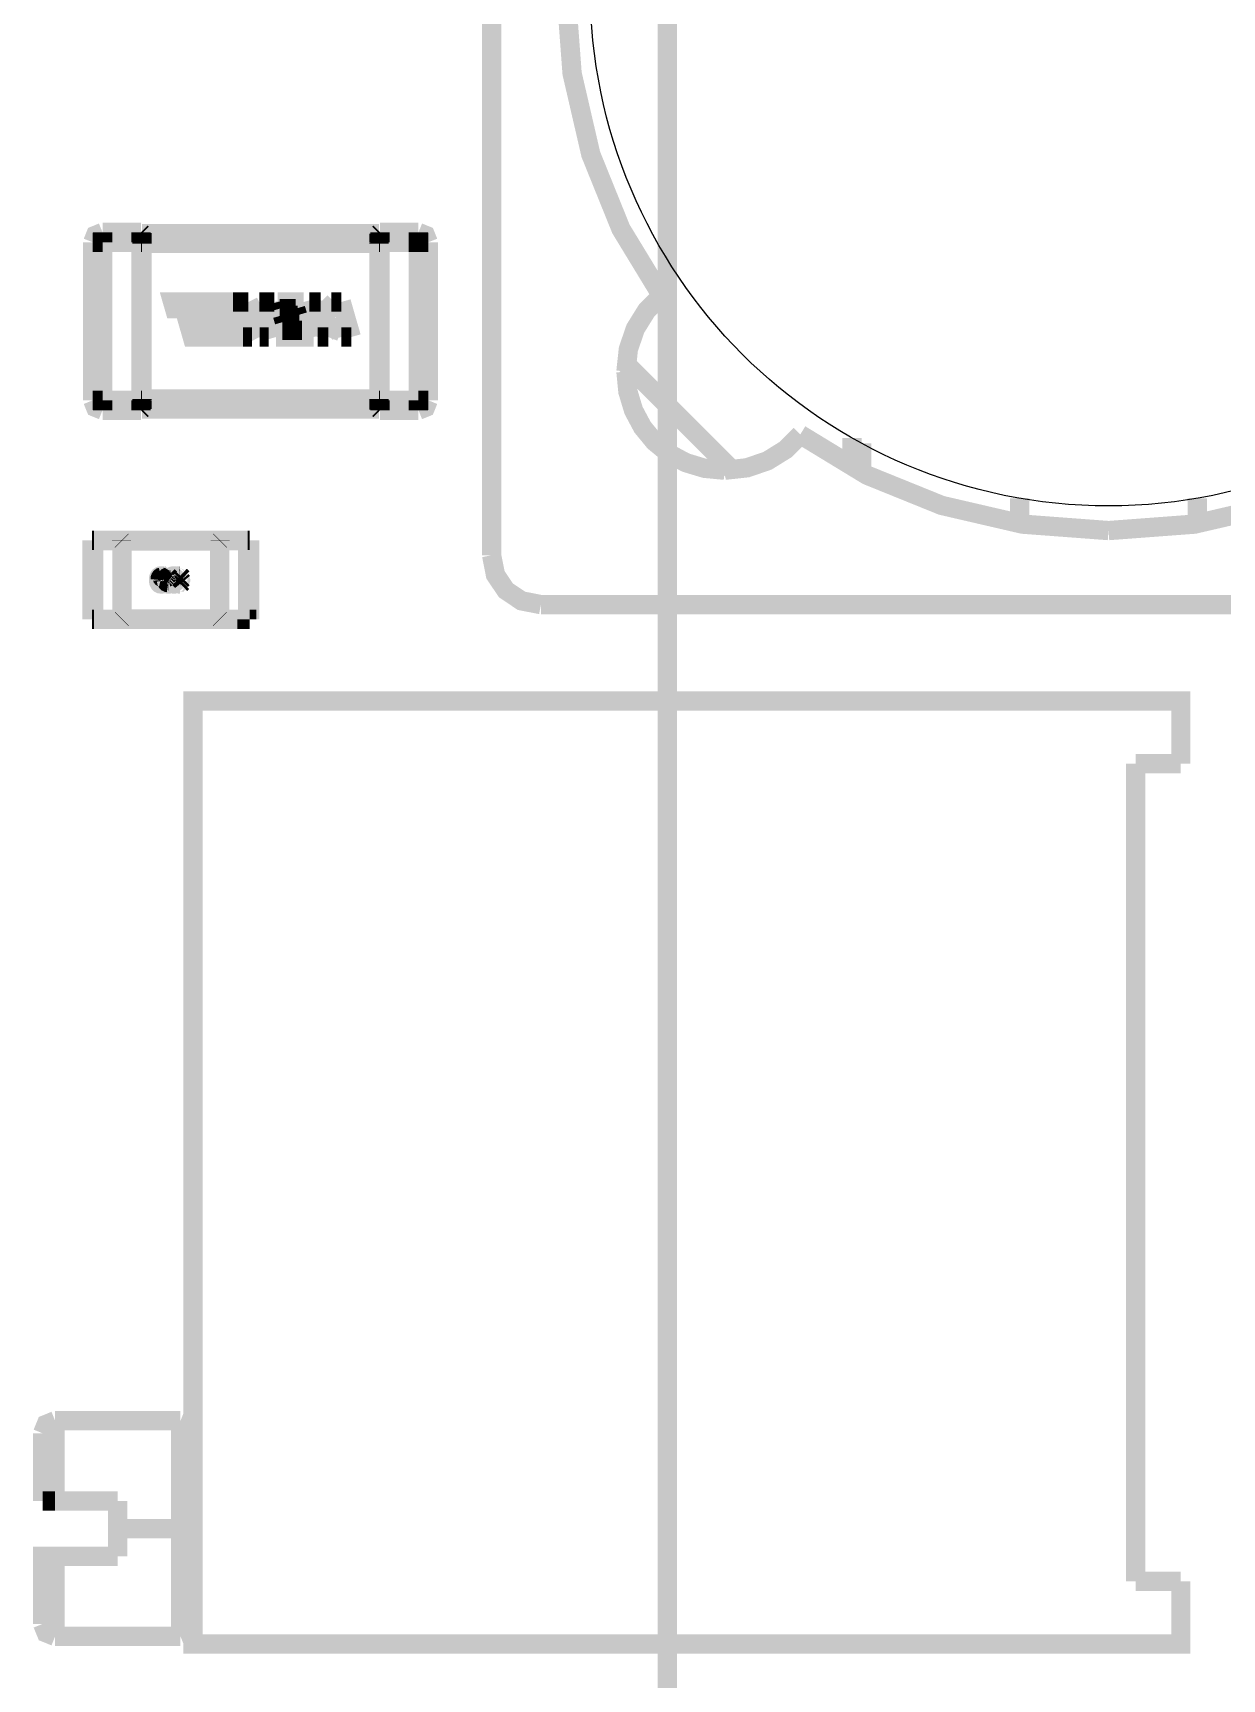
# Model space of a CAD drawing. Header units: inches. Extents: x 15 to 154, y 10 to 111.
# Drawn here: x 128.461 to 129.46, y 99.933 to 101.315 of the extents above; entities that cross this region are included whole.
import ezdxf

# ---------------------------------------------------------------- set-up
doc = ezdxf.new("R2010")
doc.units = ezdxf.units.IN
doc.header["$MEASUREMENT"] = 0
doc.layers.add('BLK_12AWG', color=7, linetype='Continuous')

# ---------------------------------------------------------------- blocks, each defined once
blk = doc.blocks.new('muflaCard')
at = {"const_width": 0.008}
for points in [[(133.37516, 101.87475), (133.37516, 99.11884)], [(133.37516, 101.87475), (133.37516, 99.11884)], [(133.37516, 101.87475), (133.37516, 99.11884)], [(133.30226, 101.34995), (133.30226, 100.87909)], [(133.30226, 101.34995), (133.30226, 100.87909)], [(133.30226, 101.34995), (133.30226, 100.87909)], [(133.3728, 100.98664), (133.35591, 101.01439), (133.34341, 101.04531), (133.33564, 101.07886), (133.33297, 101.11452)], [(133.3728, 100.98664), (133.35591, 101.01439), (133.34341, 101.04531), (133.33564, 101.07886), (133.33297, 101.11452)], [(133.3728, 100.98664), (133.35591, 101.01439), (133.34341, 101.04531), (133.33564, 101.07886), (133.33297, 101.11452)], [(133.14087, 101.01294), (133.13796, 101.01176), (133.13678, 101.00885)], [(133.14087, 101.01294), (133.13796, 101.01176), (133.13678, 101.00885)], [(133.14087, 101.01294), (133.13796, 101.01176), (133.13678, 101.00885)], [(133.13678, 100.94333), (133.13678, 101.00885)], [(133.13678, 101.00885), (133.14087, 101.00885)], [(133.13678, 100.94333), (133.13678, 101.00885)], [(133.13678, 101.00885), (133.14087, 101.00885)], [(133.13678, 100.94333), (133.13678, 101.00885)], [(133.13678, 101.00885), (133.14087, 101.00885)], [(133.14087, 101.01294), (133.15676, 101.01294)], [(133.14087, 101.00885), (133.14087, 101.01294)], [(133.14087, 101.01294), (133.15676, 101.01294)], [(133.14087, 101.00885), (133.14087, 101.01294)], [(133.14087, 101.01294), (133.15676, 101.01294)], [(133.14087, 101.00885), (133.14087, 101.01294)], [(133.15676, 101.00885), (133.14087, 101.00885), (133.14087, 100.94333), (133.15676, 100.94333)], [(133.15676, 101.00885), (133.14087, 101.00885), (133.14087, 100.94333), (133.15676, 100.94333)], [(133.15676, 101.00885), (133.14087, 101.00885), (133.14087, 100.94333), (133.15676, 100.94333)], [(133.15676, 101.01294), (133.15725, 101.01247)], [(133.15676, 101.00885), (133.15676, 101.01294)], [(133.15676, 101.01294), (133.15725, 101.01247)], [(133.15676, 101.00885), (133.15676, 101.01294)], [(133.15676, 101.01294), (133.15725, 101.01247)], [(133.15676, 101.00885), (133.15676, 101.01294)], [(133.15725, 101.00885), (133.15676, 101.00885)], [(133.15676, 100.94333), (133.15676, 101.00885)], [(133.15725, 101.00885), (133.15676, 101.00885)], [(133.15676, 100.94333), (133.15676, 101.00885)], [(133.15725, 101.00885), (133.15676, 101.00885)], [(133.15676, 100.94333), (133.15676, 101.00885)], [(133.15725, 101.01275), (133.15725, 101.01069)], [(133.15725, 101.01275), (133.15725, 101.01069)], [(133.15725, 101.01275), (133.15725, 101.01069)], [(133.25552, 101.01249), (133.15725, 101.01249)], [(133.25552, 101.01249), (133.15725, 101.01249)], [(133.25552, 101.01249), (133.15725, 101.01249)], [(133.15725, 101.00862), (133.15725, 101.01069)], [(133.15725, 101.00862), (133.15725, 101.01069)], [(133.15725, 101.00862), (133.15725, 101.01069)], [(133.15725, 101.00885), (133.15725, 101.0084)], [(133.15725, 101.00885), (133.15725, 101.0084)], [(133.15725, 101.00885), (133.15725, 101.0084)], [(133.25601, 101.01294), (133.25552, 101.01247)], [(133.25601, 101.01294), (133.25552, 101.01247)], [(133.25601, 101.01294), (133.25552, 101.01247)], [(133.25552, 101.01245), (133.25553, 101.01069)], [(133.25552, 101.01245), (133.25553, 101.01069)], [(133.25552, 101.01245), (133.25553, 101.01069)], [(133.25552, 101.00892), (133.25553, 101.01069)], [(133.25552, 101.00892), (133.25553, 101.01069)], [(133.25552, 101.00892), (133.25553, 101.01069)], [(133.25552, 101.0084), (133.25552, 101.00885)], [(133.25601, 101.00885), (133.25552, 101.00885)], [(133.25552, 101.0084), (133.25552, 101.00885)], [(133.25601, 101.00885), (133.25552, 101.00885)], [(133.25552, 101.0084), (133.25552, 101.00885)], [(133.25601, 101.00885), (133.25552, 101.00885)], [(133.25601, 101.01294), (133.2719, 101.01294)], [(133.25601, 101.01294), (133.25601, 101.00885)], [(133.25601, 101.01294), (133.2719, 101.01294)], [(133.25601, 101.01294), (133.25601, 101.00885)], [(133.25601, 101.01294), (133.2719, 101.01294)], [(133.25601, 101.01294), (133.25601, 101.00885)], [(133.25601, 101.00885), (133.25601, 100.94333)], [(133.25601, 100.94333), (133.2719, 100.94333), (133.2719, 101.00885), (133.25601, 101.00885)], [(133.25601, 101.00885), (133.25601, 100.94333)], [(133.25601, 100.94333), (133.2719, 100.94333), (133.2719, 101.00885), (133.25601, 101.00885)], [(133.25601, 101.00885), (133.25601, 100.94333)], [(133.25601, 100.94333), (133.2719, 100.94333), (133.2719, 101.00885), (133.25601, 101.00885)], [(133.2719, 101.01294), (133.27481, 101.01176), (133.27599, 101.00885)], [(133.2719, 101.01294), (133.2719, 101.00885), (133.27599, 101.00885)], [(133.2719, 101.01294), (133.27481, 101.01176), (133.27599, 101.00885)], [(133.2719, 101.01294), (133.2719, 101.00885), (133.27599, 101.00885)], [(133.2719, 101.01294), (133.27481, 101.01176), (133.27599, 101.00885)], [(133.2719, 101.01294), (133.2719, 101.00885), (133.27599, 101.00885)], [(133.27599, 101.00885), (133.27599, 100.94333)], [(133.27599, 101.00885), (133.27599, 100.94333)], [(133.27599, 101.00885), (133.27599, 100.94333)], [(133.15725, 101.0084), (133.15725, 101.00835)], [(133.15725, 101.0084), (133.15725, 101.00835)], [(133.15725, 101.0084), (133.15725, 101.00835)], [(133.15725, 100.94383), (133.15725, 101.00835)], [(133.25552, 101.00835), (133.15725, 101.00835)], [(133.15725, 100.94383), (133.15725, 101.00835)], [(133.25552, 101.00835), (133.15725, 101.00835)], [(133.15725, 100.94383), (133.15725, 101.00835)], [(133.25552, 101.00835), (133.15725, 101.00835)], [(133.25552, 101.00835), (133.25552, 101.0084)], [(133.25552, 101.00835), (133.25552, 101.0084)], [(133.25552, 101.00835), (133.25552, 101.0084)], [(133.25552, 101.00835), (133.25552, 100.94383)], [(133.25552, 101.00835), (133.25552, 100.94383)], [(133.25552, 101.00835), (133.25552, 100.94383)], [(133.18446, 100.97863), (133.18523, 100.97595), (133.19146, 100.97595), (133.19249, 100.97234), (133.18566, 100.97234), (133.18644, 100.96958), (133.19741, 100.96958), (133.19324, 100.9841), (133.16993, 100.9841), (133.17074, 100.98129), (133.17471, 100.98129), (133.17808, 100.96958), (133.18221, 100.96958), (133.17884, 100.98129), (133.18326, 100.98131), (133.18991, 100.98133), (133.19069, 100.97863), (133.18446, 100.97863)], [(133.18446, 100.97863), (133.18523, 100.97595), (133.19146, 100.97595), (133.19249, 100.97234), (133.18566, 100.97234), (133.18644, 100.96958), (133.19741, 100.96958), (133.19324, 100.9841), (133.16993, 100.9841), (133.17074, 100.98129), (133.17471, 100.98129), (133.17808, 100.96958), (133.18221, 100.96958), (133.17884, 100.98129), (133.18326, 100.98131), (133.18991, 100.98133), (133.19069, 100.97863), (133.18446, 100.97863)], [(133.18446, 100.97863), (133.18523, 100.97595), (133.19146, 100.97595), (133.19249, 100.97234), (133.18566, 100.97234), (133.18644, 100.96958), (133.19741, 100.96958), (133.19324, 100.9841), (133.16993, 100.9841), (133.17074, 100.98129), (133.17471, 100.98129), (133.17808, 100.96958), (133.18221, 100.96958), (133.17884, 100.98129), (133.18326, 100.98131), (133.18991, 100.98133), (133.19069, 100.97863), (133.18446, 100.97863)], [(133.19498, 100.9841), (133.19915, 100.96958)], [(133.20135, 100.9841), (133.19498, 100.9841)], [(133.19498, 100.9841), (133.19915, 100.96958)], [(133.20135, 100.9841), (133.19498, 100.9841)], [(133.19498, 100.9841), (133.19915, 100.96958)], [(133.20135, 100.9841), (133.19498, 100.9841)], [(133.19911, 100.98257), (133.20597, 100.96958)], [(133.20284, 100.96958), (133.19911, 100.98257)], [(133.19911, 100.98257), (133.20597, 100.96958)], [(133.20284, 100.96958), (133.19911, 100.98257)], [(133.19911, 100.98257), (133.20597, 100.96958)], [(133.20284, 100.96958), (133.19911, 100.98257)], [(133.20663, 100.97373), (133.20135, 100.9841)], [(133.20663, 100.97373), (133.20135, 100.9841)], [(133.20663, 100.97373), (133.20135, 100.9841)], [(133.20594, 100.9841), (133.20663, 100.97373)], [(133.21212, 100.9841), (133.20594, 100.9841)], [(133.20594, 100.9841), (133.20663, 100.97373)], [(133.21212, 100.9841), (133.20594, 100.9841)], [(133.20594, 100.9841), (133.20663, 100.97373)], [(133.21212, 100.9841), (133.20594, 100.9841)], [(133.20911, 100.9825), (133.21283, 100.96958)], [(133.20984, 100.96958), (133.20911, 100.9825)], [(133.20911, 100.9825), (133.21283, 100.96958)], [(133.20984, 100.96958), (133.20911, 100.9825)], [(133.20911, 100.9825), (133.21283, 100.96958)], [(133.20984, 100.96958), (133.20911, 100.9825)], [(133.2155, 100.97234), (133.21212, 100.9841)], [(133.2155, 100.97234), (133.21212, 100.9841)], [(133.2155, 100.97234), (133.21212, 100.9841)], [(133.21357, 100.9841), (133.21435, 100.98133)], [(133.22429, 100.9841), (133.21357, 100.9841)], [(133.21357, 100.9841), (133.21435, 100.98133)], [(133.22429, 100.9841), (133.21357, 100.9841)], [(133.21357, 100.9841), (133.21435, 100.98133)], [(133.22429, 100.9841), (133.21357, 100.9841)], [(133.22846, 100.96958), (133.22429, 100.9841)], [(133.22846, 100.96958), (133.22429, 100.9841)], [(133.22846, 100.96958), (133.22429, 100.9841)], [(133.22658, 100.9841), (133.23335, 100.97746)], [(133.23135, 100.9841), (133.22658, 100.9841)], [(133.22658, 100.9841), (133.23335, 100.97746)], [(133.23135, 100.9841), (133.22658, 100.9841)], [(133.22658, 100.9841), (133.23335, 100.97746)], [(133.23135, 100.9841), (133.22658, 100.9841)], [(133.23752, 100.97791), (133.23135, 100.9841)], [(133.23752, 100.97791), (133.23135, 100.9841)], [(133.23752, 100.97791), (133.23135, 100.9841)], [(133.23575, 100.9841), (133.23752, 100.97791)], [(133.23988, 100.9841), (133.23575, 100.9841)], [(133.23575, 100.9841), (133.23752, 100.97791)], [(133.23988, 100.9841), (133.23575, 100.9841)], [(133.23575, 100.9841), (133.23752, 100.97791)], [(133.23988, 100.9841), (133.23575, 100.9841)], [(133.24405, 100.96958), (133.23988, 100.9841)], [(133.24405, 100.96958), (133.23988, 100.9841)], [(133.24405, 100.96958), (133.23988, 100.9841)], [(133.37272, 100.98674), (133.36655, 100.98053), (133.36191, 100.97307), (133.35899, 100.96458), (133.35798, 100.95528)], [(133.37272, 100.98674), (133.36655, 100.98053), (133.36191, 100.97307), (133.35899, 100.96458), (133.35798, 100.95528)], [(133.37272, 100.98674), (133.36655, 100.98053), (133.36191, 100.97307), (133.35899, 100.96458), (133.35798, 100.95528)], [(133.21435, 100.98133), (133.22096, 100.98133)], [(133.21435, 100.98133), (133.22096, 100.98133)], [(133.21435, 100.98133), (133.22096, 100.98133)], [(133.21552, 100.97863), (133.21629, 100.97595)], [(133.22175, 100.97863), (133.21552, 100.97863)], [(133.21552, 100.97863), (133.21629, 100.97595)], [(133.22175, 100.97863), (133.21552, 100.97863)], [(133.21552, 100.97863), (133.21629, 100.97595)], [(133.22175, 100.97863), (133.21552, 100.97863)], [(133.21629, 100.97595), (133.22252, 100.97595)], [(133.21629, 100.97595), (133.22252, 100.97595)], [(133.21629, 100.97595), (133.22252, 100.97595)], [(133.22096, 100.98133), (133.22175, 100.97863)], [(133.22096, 100.98133), (133.22175, 100.97863)], [(133.22096, 100.98133), (133.22175, 100.97863)], [(133.22252, 100.97595), (133.22354, 100.97234)], [(133.22252, 100.97595), (133.22354, 100.97234)], [(133.22252, 100.97595), (133.22354, 100.97234)], [(133.23335, 100.97746), (133.23008, 100.96958)], [(133.23335, 100.97746), (133.23008, 100.96958)], [(133.23335, 100.97746), (133.23008, 100.96958)], [(133.2345, 100.96958), (133.23766, 100.97746)], [(133.2345, 100.96958), (133.23766, 100.97746)], [(133.2345, 100.96958), (133.23766, 100.97746)], [(133.23766, 100.97746), (133.23992, 100.96958)], [(133.23766, 100.97746), (133.23992, 100.96958)], [(133.23766, 100.97746), (133.23992, 100.96958)], [(133.19915, 100.96958), (133.20284, 100.96958)], [(133.19915, 100.96958), (133.20284, 100.96958)], [(133.19915, 100.96958), (133.20284, 100.96958)], [(133.20597, 100.96958), (133.20984, 100.96958)], [(133.20597, 100.96958), (133.20984, 100.96958)], [(133.20597, 100.96958), (133.20984, 100.96958)], [(133.21283, 100.96958), (133.22846, 100.96958)], [(133.21283, 100.96958), (133.22846, 100.96958)], [(133.21283, 100.96958), (133.22846, 100.96958)], [(133.22354, 100.97234), (133.2155, 100.97234)], [(133.22354, 100.97234), (133.2155, 100.97234)], [(133.22354, 100.97234), (133.2155, 100.97234)], [(133.23008, 100.96958), (133.2345, 100.96958)], [(133.23008, 100.96958), (133.2345, 100.96958)], [(133.23008, 100.96958), (133.2345, 100.96958)], [(133.23992, 100.96958), (133.24405, 100.96958)], [(133.23992, 100.96958), (133.24405, 100.96958)], [(133.23992, 100.96958), (133.24405, 100.96958)], [(133.39893, 100.91434), (133.39055, 100.91515), (133.38281, 100.91749), (133.37585, 100.92122), (133.36982, 100.92617), (133.36486, 100.9322), (133.36114, 100.93917), (133.3588, 100.94691), (133.35798, 100.95528)], [(133.39893, 100.91434), (133.39055, 100.91515), (133.38281, 100.91749), (133.37585, 100.92122), (133.36982, 100.92617), (133.36486, 100.9322), (133.36114, 100.93917), (133.3588, 100.94691), (133.35798, 100.95528)], [(133.39893, 100.91434), (133.39055, 100.91515), (133.38281, 100.91749), (133.37585, 100.92122), (133.36982, 100.92617), (133.36486, 100.9322), (133.36114, 100.93917), (133.3588, 100.94691), (133.35798, 100.95528)], [(133.40201, 100.91445), (133.3581, 100.95837)], [(133.40201, 100.91445), (133.3581, 100.95837)], [(133.40201, 100.91445), (133.3581, 100.95837)], [(133.14087, 100.93924), (133.13796, 100.94042), (133.13678, 100.94333)], [(133.14087, 100.94333), (133.13678, 100.94333)], [(133.14087, 100.93924), (133.13796, 100.94042), (133.13678, 100.94333)], [(133.14087, 100.94333), (133.13678, 100.94333)], [(133.14087, 100.93924), (133.13796, 100.94042), (133.13678, 100.94333)], [(133.14087, 100.94333), (133.13678, 100.94333)], [(133.14087, 100.93924), (133.14087, 100.94333)], [(133.14087, 100.93924), (133.14087, 100.94333)], [(133.14087, 100.93924), (133.14087, 100.94333)], [(133.15725, 100.94333), (133.15676, 100.94333)], [(133.15676, 100.93924), (133.15676, 100.94333)], [(133.15725, 100.94333), (133.15676, 100.94333)], [(133.15676, 100.93924), (133.15676, 100.94333)], [(133.15725, 100.94333), (133.15676, 100.94333)], [(133.15676, 100.93924), (133.15676, 100.94333)], [(133.15725, 100.94326), (133.15724, 100.94149)], [(133.15725, 100.94326), (133.15724, 100.94149)], [(133.15725, 100.94326), (133.15724, 100.94149)], [(133.15725, 100.93973), (133.15724, 100.94149)], [(133.15725, 100.93973), (133.15724, 100.94149)], [(133.15725, 100.93973), (133.15724, 100.94149)], [(133.15725, 100.94383), (133.15725, 100.94378)], [(133.15725, 100.94383), (133.25552, 100.94383)], [(133.15725, 100.94383), (133.15725, 100.94378)], [(133.15725, 100.94383), (133.25552, 100.94383)], [(133.15725, 100.94383), (133.15725, 100.94378)], [(133.15725, 100.94383), (133.25552, 100.94383)], [(133.15725, 100.94378), (133.15725, 100.94333)], [(133.15725, 100.94378), (133.15725, 100.94333)], [(133.15725, 100.94378), (133.15725, 100.94333)], [(133.25552, 100.94378), (133.25552, 100.94383)], [(133.25552, 100.94378), (133.25552, 100.94383)], [(133.25552, 100.94378), (133.25552, 100.94383)], [(133.25552, 100.94333), (133.25552, 100.94378)], [(133.25552, 100.94333), (133.25552, 100.94378)], [(133.25552, 100.94333), (133.25552, 100.94378)], [(133.25552, 100.94356), (133.25552, 100.94149)], [(133.25552, 100.94356), (133.25552, 100.94149)], [(133.25552, 100.94356), (133.25552, 100.94149)], [(133.25601, 100.94333), (133.25552, 100.94333)], [(133.25601, 100.94333), (133.25552, 100.94333)], [(133.25601, 100.94333), (133.25552, 100.94333)], [(133.25552, 100.93943), (133.25552, 100.94149)], [(133.25552, 100.93943), (133.25552, 100.94149)], [(133.25552, 100.93943), (133.25552, 100.94149)], [(133.25601, 100.94333), (133.25601, 100.93924)], [(133.25601, 100.94333), (133.25601, 100.93924)], [(133.25601, 100.94333), (133.25601, 100.93924)], [(133.2719, 100.93924), (133.27481, 100.94042), (133.27599, 100.94333)], [(133.2719, 100.94333), (133.2719, 100.93924)], [(133.27599, 100.94333), (133.2719, 100.94333)], [(133.2719, 100.93924), (133.27481, 100.94042), (133.27599, 100.94333)], [(133.2719, 100.94333), (133.2719, 100.93924)], [(133.27599, 100.94333), (133.2719, 100.94333)], [(133.2719, 100.93924), (133.27481, 100.94042), (133.27599, 100.94333)], [(133.2719, 100.94333), (133.2719, 100.93924)], [(133.27599, 100.94333), (133.2719, 100.94333)], [(133.15676, 100.93924), (133.14087, 100.93924)], [(133.15676, 100.93924), (133.14087, 100.93924)], [(133.15676, 100.93924), (133.14087, 100.93924)], [(133.15676, 100.93924), (133.15725, 100.93971)], [(133.15676, 100.93924), (133.15725, 100.93971)], [(133.15676, 100.93924), (133.15725, 100.93971)], [(133.25552, 100.93969), (133.15725, 100.93969)], [(133.25552, 100.93969), (133.15725, 100.93969)], [(133.25552, 100.93969), (133.15725, 100.93969)], [(133.25601, 100.93924), (133.25552, 100.93971)], [(133.25601, 100.93924), (133.25552, 100.93971)], [(133.25601, 100.93924), (133.25552, 100.93971)], [(133.2719, 100.93924), (133.25601, 100.93924)], [(133.2719, 100.93924), (133.25601, 100.93924)], [(133.2719, 100.93924), (133.25601, 100.93924)], [(133.39893, 100.91434), (133.40823, 100.91535), (133.41671, 100.91827), (133.42417, 100.9229), (133.43038, 100.92907)], [(133.39893, 100.91434), (133.40823, 100.91535), (133.41671, 100.91827), (133.42417, 100.9229), (133.43038, 100.92907)], [(133.39893, 100.91434), (133.40823, 100.91535), (133.41671, 100.91827), (133.42417, 100.9229), (133.43038, 100.92907)], [(133.55816, 100.88932), (133.52251, 100.89199), (133.48895, 100.89976), (133.45803, 100.91227), (133.43029, 100.92915)], [(133.55816, 100.88932), (133.52251, 100.89199), (133.48895, 100.89976), (133.45803, 100.91227), (133.43029, 100.92915)], [(133.55816, 100.88932), (133.52251, 100.89199), (133.48895, 100.89976), (133.45803, 100.91227), (133.43029, 100.92915)], [(133.45171, 100.92777), (133.45171, 100.91607)], [(133.45171, 100.92777), (133.45171, 100.91607)], [(133.45171, 100.92777), (133.45171, 100.91607)], [(133.55816, 100.88932), (133.59382, 100.89199), (133.62737, 100.89976), (133.65829, 100.91227), (133.68604, 100.92915)], [(133.55816, 100.88932), (133.59382, 100.89199), (133.62737, 100.89976), (133.65829, 100.91227), (133.68604, 100.92915)], [(133.55816, 100.88932), (133.59382, 100.89199), (133.62737, 100.89976), (133.65829, 100.91227), (133.68604, 100.92915)], [(133.4558, 100.91393), (133.4558, 100.92549)], [(133.4558, 100.91393), (133.4558, 100.92549)], [(133.4558, 100.91393), (133.4558, 100.92549)], [(133.52131, 100.90274), (133.52131, 100.89236)], [(133.52131, 100.90274), (133.52131, 100.89236)], [(133.52131, 100.90274), (133.52131, 100.89236)], [(133.59501, 100.89236), (133.59501, 100.90274)], [(133.59501, 100.89236), (133.59501, 100.90274)], [(133.59501, 100.89236), (133.59501, 100.90274)], [(133.13643, 100.88523), (133.13643, 100.85247)], [(133.13643, 100.88523), (133.13725, 100.88523)], [(133.13643, 100.88523), (133.13643, 100.85247)], [(133.13643, 100.88523), (133.13725, 100.88523)], [(133.13643, 100.88523), (133.13643, 100.85247)], [(133.13643, 100.88523), (133.13725, 100.88523)], [(133.14912, 100.88512), (133.14912, 100.88519), (133.13766, 100.88519), (133.13766, 100.88523), (133.13725, 100.88523)], [(133.13725, 100.88523), (133.13725, 100.85247)], [(133.14912, 100.88512), (133.14912, 100.88519), (133.13766, 100.88519), (133.13766, 100.88523), (133.13725, 100.88523)], [(133.13725, 100.88523), (133.13725, 100.85247)], [(133.14912, 100.88512), (133.14912, 100.88519), (133.13766, 100.88519), (133.13766, 100.88523), (133.13725, 100.88523)], [(133.13725, 100.88523), (133.13725, 100.85247)], [(133.20072, 100.88523), (133.13766, 100.88523)], [(133.20072, 100.88523), (133.13766, 100.88523)], [(133.20072, 100.88523), (133.13766, 100.88523)], [(133.14872, 100.88523), (133.18966, 100.88523)], [(133.14876, 100.88519), (133.14872, 100.88523)], [(133.14872, 100.88519), (133.14872, 100.88523)], [(133.14872, 100.88523), (133.18966, 100.88523)], [(133.14876, 100.88519), (133.14872, 100.88523)], [(133.14872, 100.88519), (133.14872, 100.88523)], [(133.14872, 100.88523), (133.18966, 100.88523)], [(133.14876, 100.88519), (133.14872, 100.88523)], [(133.14872, 100.88519), (133.14872, 100.88523)], [(133.14894, 100.88501), (133.14883, 100.88512)], [(133.14894, 100.88501), (133.14883, 100.88512)], [(133.14894, 100.88501), (133.14883, 100.88512)], [(133.14894, 100.88501), (133.14894, 100.85269), (133.18944, 100.85269), (133.18944, 100.88501), (133.14894, 100.88501)], [(133.14894, 100.88501), (133.14894, 100.85269), (133.18944, 100.85269), (133.18944, 100.88501), (133.14894, 100.88501)], [(133.14894, 100.88501), (133.14894, 100.85269), (133.18944, 100.85269), (133.18944, 100.88501), (133.14894, 100.88501)], [(133.20112, 100.88523), (133.20072, 100.88523), (133.20072, 100.88519), (133.18925, 100.88519), (133.18925, 100.88512)], [(133.20112, 100.88523), (133.20072, 100.88523), (133.20072, 100.88519), (133.18925, 100.88519), (133.18925, 100.88512)], [(133.20112, 100.88523), (133.20072, 100.88523), (133.20072, 100.88519), (133.18925, 100.88519), (133.18925, 100.88512)], [(133.18944, 100.88501), (133.18955, 100.88512)], [(133.18944, 100.88501), (133.18955, 100.88512)], [(133.18944, 100.88501), (133.18955, 100.88512)], [(133.18962, 100.88519), (133.18966, 100.88523)], [(133.18962, 100.88519), (133.18966, 100.88523)], [(133.18962, 100.88519), (133.18966, 100.88523)], [(133.18966, 100.88523), (133.18966, 100.88519)], [(133.18966, 100.88523), (133.18966, 100.88519)], [(133.18966, 100.88523), (133.18966, 100.88519)], [(133.20112, 100.88523), (133.20194, 100.88523)], [(133.20112, 100.85247), (133.20112, 100.88523)], [(133.20112, 100.88523), (133.20194, 100.88523)], [(133.20112, 100.85247), (133.20112, 100.88523)], [(133.20112, 100.88523), (133.20194, 100.88523)], [(133.20112, 100.85247), (133.20112, 100.88523)], [(133.20194, 100.85247), (133.20194, 100.88523)], [(133.20194, 100.85247), (133.20194, 100.88523)], [(133.20194, 100.85247), (133.20194, 100.88523)], [(133.32273, 100.85861), (133.31467, 100.86019), (133.30818, 100.86453), (133.30384, 100.87103), (133.30226, 100.87909)], [(133.32273, 100.85861), (133.31467, 100.86019), (133.30818, 100.86453), (133.30384, 100.87103), (133.30226, 100.87909)], [(133.32273, 100.85861), (133.31467, 100.86019), (133.30818, 100.86453), (133.30384, 100.87103), (133.30226, 100.87909)], [(133.16645, 100.86884), (133.16645, 100.86875), (133.16644, 100.86843), (133.1664, 100.8681), (133.16633, 100.86783), (133.16624, 100.86765), (133.16604, 100.8674), (133.16578, 100.86724), (133.1654, 100.86717), (133.1653, 100.86716), (133.16522, 100.86717), (133.1649, 100.86722), (133.1646, 100.86737), (133.16437, 100.86761), (133.16427, 100.8678), (133.16417, 100.8681), (133.16412, 100.8684), (133.16409, 100.86886), (133.16409, 100.86894), (133.16411, 100.86927), (133.16415, 100.8696), (133.16422, 100.86986), (133.1643, 100.87005), (133.16449, 100.87029), (133.16476, 100.87046), (133.16513, 100.87053), (133.16524, 100.87054), (133.16532, 100.87053), (133.16565, 100.87048), (133.16594, 100.87033), (133.16617, 100.87009), (133.16628, 100.8699), (133.16637, 100.86961), (133.16643, 100.86931), (133.16645, 100.86884)], [(133.16645, 100.86884), (133.16645, 100.86875), (133.16644, 100.86843), (133.1664, 100.8681), (133.16633, 100.86783), (133.16624, 100.86765), (133.16604, 100.8674), (133.16578, 100.86724), (133.1654, 100.86717), (133.1653, 100.86716), (133.16522, 100.86717), (133.1649, 100.86722), (133.1646, 100.86737), (133.16437, 100.86761), (133.16427, 100.8678), (133.16417, 100.8681), (133.16412, 100.8684), (133.16409, 100.86886), (133.16409, 100.86894), (133.16411, 100.86927), (133.16415, 100.8696), (133.16422, 100.86986), (133.1643, 100.87005), (133.16449, 100.87029), (133.16476, 100.87046), (133.16513, 100.87053), (133.16524, 100.87054), (133.16532, 100.87053), (133.16565, 100.87048), (133.16594, 100.87033), (133.16617, 100.87009), (133.16628, 100.8699), (133.16637, 100.86961), (133.16643, 100.86931), (133.16645, 100.86884)], [(133.16645, 100.86884), (133.16645, 100.86875), (133.16644, 100.86843), (133.1664, 100.8681), (133.16633, 100.86783), (133.16624, 100.86765), (133.16604, 100.8674), (133.16578, 100.86724), (133.1654, 100.86717), (133.1653, 100.86716), (133.16522, 100.86717), (133.1649, 100.86722), (133.1646, 100.86737), (133.16437, 100.86761), (133.16427, 100.8678), (133.16417, 100.8681), (133.16412, 100.8684), (133.16409, 100.86886), (133.16409, 100.86894), (133.16411, 100.86927), (133.16415, 100.8696), (133.16422, 100.86986), (133.1643, 100.87005), (133.16449, 100.87029), (133.16476, 100.87046), (133.16513, 100.87053), (133.16524, 100.87054), (133.16532, 100.87053), (133.16565, 100.87048), (133.16594, 100.87033), (133.16617, 100.87009), (133.16628, 100.8699), (133.16637, 100.86961), (133.16643, 100.86931), (133.16645, 100.86884)], [(133.16526, 100.87001), (133.16511, 100.86997), (133.16499, 100.86988), (133.1649, 100.86975), (133.16483, 100.86957), (133.16477, 100.86883)], [(133.16526, 100.87001), (133.16511, 100.86997), (133.16499, 100.86988), (133.1649, 100.86975), (133.16483, 100.86957), (133.16477, 100.86883)], [(133.16526, 100.87001), (133.16511, 100.86997), (133.16499, 100.86988), (133.1649, 100.86975), (133.16483, 100.86957), (133.16477, 100.86883)], [(133.16477, 100.86883), (133.16483, 100.86811), (133.16489, 100.86794), (133.16499, 100.86781), (133.16512, 100.86773), (133.16528, 100.86769), (133.16542, 100.86773), (133.16555, 100.86782), (133.16564, 100.86795), (133.16571, 100.86813), (133.16578, 100.86887)], [(133.16477, 100.86883), (133.16483, 100.86811), (133.16489, 100.86794), (133.16499, 100.86781), (133.16512, 100.86773), (133.16528, 100.86769), (133.16542, 100.86773), (133.16555, 100.86782), (133.16564, 100.86795), (133.16571, 100.86813), (133.16578, 100.86887)], [(133.16477, 100.86883), (133.16483, 100.86811), (133.16489, 100.86794), (133.16499, 100.86781), (133.16512, 100.86773), (133.16528, 100.86769), (133.16542, 100.86773), (133.16555, 100.86782), (133.16564, 100.86795), (133.16571, 100.86813), (133.16578, 100.86887)], [(133.16578, 100.86887), (133.16572, 100.86959), (133.16565, 100.86976), (133.16555, 100.86989), (133.16542, 100.86997), (133.16526, 100.87001)], [(133.16578, 100.86887), (133.16572, 100.86959), (133.16565, 100.86976), (133.16555, 100.86989), (133.16542, 100.86997), (133.16526, 100.87001)], [(133.16578, 100.86887), (133.16572, 100.86959), (133.16565, 100.86976), (133.16555, 100.86989), (133.16542, 100.86997), (133.16526, 100.87001)], [(133.16816, 100.86769), (133.16873, 100.8678), (133.16876, 100.86779), (133.16878, 100.86778), (133.16879, 100.86777), (133.16881, 100.86774), (133.16882, 100.86759), (133.16882, 100.86752), (133.16882, 100.86744), (133.16881, 100.86737), (133.16879, 100.86732), (133.16877, 100.86729), (133.16872, 100.86726), (133.16848, 100.86719), (133.16817, 100.86716), (133.16808, 100.86717), (133.16776, 100.86721), (133.16737, 100.86738), (133.16707, 100.86767), (133.16698, 100.86783), (133.1669, 100.86799), (133.16681, 100.86832), (133.16678, 100.86848), (133.16675, 100.86898), (133.16675, 100.86906), (133.16677, 100.86939), (133.16681, 100.86971), (133.16688, 100.86994), (133.16707, 100.87025), (133.16718, 100.87035), (133.16742, 100.87047), (133.16785, 100.87054)], [(133.16816, 100.86769), (133.16873, 100.8678), (133.16876, 100.86779), (133.16878, 100.86778), (133.16879, 100.86777), (133.16881, 100.86774), (133.16882, 100.86759), (133.16882, 100.86752), (133.16882, 100.86744), (133.16881, 100.86737), (133.16879, 100.86732), (133.16877, 100.86729), (133.16872, 100.86726), (133.16848, 100.86719), (133.16817, 100.86716), (133.16808, 100.86717), (133.16776, 100.86721), (133.16737, 100.86738), (133.16707, 100.86767), (133.16698, 100.86783), (133.1669, 100.86799), (133.16681, 100.86832), (133.16678, 100.86848), (133.16675, 100.86898), (133.16675, 100.86906), (133.16677, 100.86939), (133.16681, 100.86971), (133.16688, 100.86994), (133.16707, 100.87025), (133.16718, 100.87035), (133.16742, 100.87047), (133.16785, 100.87054)], [(133.16816, 100.86769), (133.16873, 100.8678), (133.16876, 100.86779), (133.16878, 100.86778), (133.16879, 100.86777), (133.16881, 100.86774), (133.16882, 100.86759), (133.16882, 100.86752), (133.16882, 100.86744), (133.16881, 100.86737), (133.16879, 100.86732), (133.16877, 100.86729), (133.16872, 100.86726), (133.16848, 100.86719), (133.16817, 100.86716), (133.16808, 100.86717), (133.16776, 100.86721), (133.16737, 100.86738), (133.16707, 100.86767), (133.16698, 100.86783), (133.1669, 100.86799), (133.16681, 100.86832), (133.16678, 100.86848), (133.16675, 100.86898), (133.16675, 100.86906), (133.16677, 100.86939), (133.16681, 100.86971), (133.16688, 100.86994), (133.16707, 100.87025), (133.16718, 100.87035), (133.16742, 100.87047), (133.16785, 100.87054)], [(133.16807, 100.86842), (133.16741, 100.86861)], [(133.16741, 100.86861), (133.16742, 100.86852), (133.16747, 100.8682), (133.16758, 100.86797), (133.16773, 100.86782), (133.16792, 100.86773), (133.16816, 100.86769)], [(133.16807, 100.86842), (133.16741, 100.86861)], [(133.16741, 100.86861), (133.16742, 100.86852), (133.16747, 100.8682), (133.16758, 100.86797), (133.16773, 100.86782), (133.16792, 100.86773), (133.16816, 100.86769)], [(133.16807, 100.86842), (133.16741, 100.86861)], [(133.16741, 100.86861), (133.16742, 100.86852), (133.16747, 100.8682), (133.16758, 100.86797), (133.16773, 100.86782), (133.16792, 100.86773), (133.16816, 100.86769)], [(133.16789, 100.87001), (133.16778, 100.86998), (133.16769, 100.86994), (133.16761, 100.86986), (133.16754, 100.86976), (133.16745, 100.86949), (133.16742, 100.86911)], [(133.16789, 100.87001), (133.16778, 100.86998), (133.16769, 100.86994), (133.16761, 100.86986), (133.16754, 100.86976), (133.16745, 100.86949), (133.16742, 100.86911)], [(133.16789, 100.87001), (133.16778, 100.86998), (133.16769, 100.86994), (133.16761, 100.86986), (133.16754, 100.86976), (133.16745, 100.86949), (133.16742, 100.86911)], [(133.16742, 100.86911), (133.16767, 100.86899), (133.16792, 100.86895)], [(133.16742, 100.86911), (133.16767, 100.86899), (133.16792, 100.86895)], [(133.16742, 100.86911), (133.16767, 100.86899), (133.16792, 100.86895)], [(133.16793, 100.87054), (133.16786, 100.87054)], [(133.16793, 100.87054), (133.16786, 100.87054)], [(133.16793, 100.87054), (133.16786, 100.87054)], [(133.16789, 100.87001), (133.16835, 100.86952)], [(133.16789, 100.87001), (133.16835, 100.86952)], [(133.16789, 100.87001), (133.16835, 100.86952)], [(133.16792, 100.86895), (133.16835, 100.86938)], [(133.16792, 100.86895), (133.16835, 100.86938)], [(133.16792, 100.86895), (133.16835, 100.86938)], [(133.16793, 100.87054), (133.16902, 100.86945)], [(133.16793, 100.87054), (133.16902, 100.86945)], [(133.16793, 100.87054), (133.16902, 100.86945)], [(133.16807, 100.86842), (133.16809, 100.86842)], [(133.16807, 100.86842), (133.16809, 100.86842)], [(133.16807, 100.86842), (133.16809, 100.86842)], [(133.16813, 100.86842), (133.16809, 100.86842)], [(133.16813, 100.86842), (133.16809, 100.86842)], [(133.16813, 100.86842), (133.16809, 100.86842)], [(133.16813, 100.86842), (133.16902, 100.8693)], [(133.16813, 100.86842), (133.16902, 100.8693)], [(133.16813, 100.86842), (133.16902, 100.8693)], [(133.16834, 100.86945), (133.16835, 100.86952)], [(133.16834, 100.86945), (133.16835, 100.86952)], [(133.16834, 100.86945), (133.16835, 100.86952)], [(133.16834, 100.86945), (133.16835, 100.86938)], [(133.16834, 100.86945), (133.16835, 100.86938)], [(133.16834, 100.86945), (133.16835, 100.86938)], [(133.16901, 100.86938), (133.16902, 100.86945)], [(133.16901, 100.86938), (133.16902, 100.86945)], [(133.16901, 100.86938), (133.16902, 100.86945)], [(133.16901, 100.86938), (133.16902, 100.8693)], [(133.16901, 100.86938), (133.16902, 100.8693)], [(133.16901, 100.86938), (133.16902, 100.8693)], [(133.17167, 100.86884), (133.17167, 100.86875), (133.17166, 100.86843), (133.17162, 100.8681), (133.17155, 100.86783), (133.17147, 100.86765), (133.17126, 100.8674), (133.171, 100.86724), (133.17062, 100.86717), (133.17053, 100.86716), (133.17044, 100.86717), (133.17012, 100.86722), (133.16982, 100.86737), (133.1696, 100.86761), (133.16949, 100.8678), (133.16939, 100.8681), (133.16934, 100.8684), (133.16931, 100.86886), (133.16931, 100.86894), (133.16933, 100.86927), (133.16937, 100.8696), (133.16944, 100.86986), (133.16953, 100.87005), (133.16971, 100.87029), (133.16998, 100.87046), (133.17035, 100.87053), (133.17046, 100.87054), (133.17054, 100.87053), (133.17087, 100.87048), (133.17117, 100.87033), (133.17139, 100.87009), (133.1715, 100.8699), (133.17159, 100.86961), (133.17165, 100.86931), (133.17167, 100.86884)], [(133.17167, 100.86884), (133.17167, 100.86875), (133.17166, 100.86843), (133.17162, 100.8681), (133.17155, 100.86783), (133.17147, 100.86765), (133.17126, 100.8674), (133.171, 100.86724), (133.17062, 100.86717), (133.17053, 100.86716), (133.17044, 100.86717), (133.17012, 100.86722), (133.16982, 100.86737), (133.1696, 100.86761), (133.16949, 100.8678), (133.16939, 100.8681), (133.16934, 100.8684), (133.16931, 100.86886), (133.16931, 100.86894), (133.16933, 100.86927), (133.16937, 100.8696), (133.16944, 100.86986), (133.16953, 100.87005), (133.16971, 100.87029), (133.16998, 100.87046), (133.17035, 100.87053), (133.17046, 100.87054), (133.17054, 100.87053), (133.17087, 100.87048), (133.17117, 100.87033), (133.17139, 100.87009), (133.1715, 100.8699), (133.17159, 100.86961), (133.17165, 100.86931), (133.17167, 100.86884)], [(133.17167, 100.86884), (133.17167, 100.86875), (133.17166, 100.86843), (133.17162, 100.8681), (133.17155, 100.86783), (133.17147, 100.86765), (133.17126, 100.8674), (133.171, 100.86724), (133.17062, 100.86717), (133.17053, 100.86716), (133.17044, 100.86717), (133.17012, 100.86722), (133.16982, 100.86737), (133.1696, 100.86761), (133.16949, 100.8678), (133.16939, 100.8681), (133.16934, 100.8684), (133.16931, 100.86886), (133.16931, 100.86894), (133.16933, 100.86927), (133.16937, 100.8696), (133.16944, 100.86986), (133.16953, 100.87005), (133.16971, 100.87029), (133.16998, 100.87046), (133.17035, 100.87053), (133.17046, 100.87054), (133.17054, 100.87053), (133.17087, 100.87048), (133.17117, 100.87033), (133.17139, 100.87009), (133.1715, 100.8699), (133.17159, 100.86961), (133.17165, 100.86931), (133.17167, 100.86884)], [(133.171, 100.86887), (133.17094, 100.86959), (133.17087, 100.86976), (133.17077, 100.86989), (133.17065, 100.86997), (133.17049, 100.87001), (133.17034, 100.86997), (133.17021, 100.86988), (133.17012, 100.86975), (133.17005, 100.86957), (133.16999, 100.86883), (133.17005, 100.86811), (133.17011, 100.86794), (133.17021, 100.86781), (133.17034, 100.86773), (133.1705, 100.86769), (133.17065, 100.86773), (133.17077, 100.86782), (133.17087, 100.86795), (133.17094, 100.86813), (133.171, 100.86887)], [(133.171, 100.86887), (133.17094, 100.86959), (133.17087, 100.86976), (133.17077, 100.86989), (133.17065, 100.86997), (133.17049, 100.87001), (133.17034, 100.86997), (133.17021, 100.86988), (133.17012, 100.86975), (133.17005, 100.86957), (133.16999, 100.86883), (133.17005, 100.86811), (133.17011, 100.86794), (133.17021, 100.86781), (133.17034, 100.86773), (133.1705, 100.86769), (133.17065, 100.86773), (133.17077, 100.86782), (133.17087, 100.86795), (133.17094, 100.86813), (133.171, 100.86887)], [(133.171, 100.86887), (133.17094, 100.86959), (133.17087, 100.86976), (133.17077, 100.86989), (133.17065, 100.86997), (133.17049, 100.87001), (133.17034, 100.86997), (133.17021, 100.86988), (133.17012, 100.86975), (133.17005, 100.86957), (133.16999, 100.86883), (133.17005, 100.86811), (133.17011, 100.86794), (133.17021, 100.86781), (133.17034, 100.86773), (133.1705, 100.86769), (133.17065, 100.86773), (133.17077, 100.86782), (133.17087, 100.86795), (133.17094, 100.86813), (133.171, 100.86887)], [(133.17283, 100.87001), (133.17206, 100.86981), (133.17203, 100.86982), (133.17202, 100.86983), (133.172, 100.86985), (133.17198, 100.86989), (133.17197, 100.86996), (133.17197, 100.87004), (133.17197, 100.87012), (133.172, 100.87029), (133.17203, 100.87035), (133.17206, 100.87038), (133.17219, 100.87043), (133.17245, 100.8705), (133.17291, 100.87054)], [(133.17283, 100.87001), (133.17206, 100.86981), (133.17203, 100.86982), (133.17202, 100.86983), (133.172, 100.86985), (133.17198, 100.86989), (133.17197, 100.86996), (133.17197, 100.87004), (133.17197, 100.87012), (133.172, 100.87029), (133.17203, 100.87035), (133.17206, 100.87038), (133.17219, 100.87043), (133.17245, 100.8705), (133.17291, 100.87054)], [(133.17283, 100.87001), (133.17206, 100.86981), (133.17203, 100.86982), (133.17202, 100.86983), (133.172, 100.86985), (133.17198, 100.86989), (133.17197, 100.86996), (133.17197, 100.87004), (133.17197, 100.87012), (133.172, 100.87029), (133.17203, 100.87035), (133.17206, 100.87038), (133.17219, 100.87043), (133.17245, 100.8705), (133.17291, 100.87054)], [(133.1732, 100.86715), (133.17305, 100.86716), (133.17297, 100.86717), (133.17265, 100.86721), (133.17216, 100.86741), (133.17211, 100.86746), (133.17208, 100.86752), (133.17207, 100.86769), (133.17207, 100.86778), (133.17208, 100.86786), (133.17209, 100.86789), (133.1721, 100.86791), (133.17211, 100.86793), (133.17213, 100.86793), (133.17215, 100.86793), (133.17219, 100.86792), (133.17234, 100.86784), (133.17259, 100.86774), (133.17286, 100.86769)], [(133.1732, 100.86715), (133.17305, 100.86716), (133.17297, 100.86717), (133.17265, 100.86721), (133.17216, 100.86741), (133.17211, 100.86746), (133.17208, 100.86752), (133.17207, 100.86769), (133.17207, 100.86778), (133.17208, 100.86786), (133.17209, 100.86789), (133.1721, 100.86791), (133.17211, 100.86793), (133.17213, 100.86793), (133.17215, 100.86793), (133.17219, 100.86792), (133.17234, 100.86784), (133.17259, 100.86774), (133.17286, 100.86769)], [(133.1732, 100.86715), (133.17305, 100.86716), (133.17297, 100.86717), (133.17265, 100.86721), (133.17216, 100.86741), (133.17211, 100.86746), (133.17208, 100.86752), (133.17207, 100.86769), (133.17207, 100.86778), (133.17208, 100.86786), (133.17209, 100.86789), (133.1721, 100.86791), (133.17211, 100.86793), (133.17213, 100.86793), (133.17215, 100.86793), (133.17219, 100.86792), (133.17234, 100.86784), (133.17259, 100.86774), (133.17286, 100.86769)], [(133.17332, 100.86809), (133.17331, 100.86817), (133.17327, 100.8683), (133.17319, 100.86841), (133.17304, 100.8685), (133.1728, 100.86856), (133.17268, 100.86856), (133.17238, 100.86856), (133.17234, 100.86857), (133.17231, 100.86858), (133.17229, 100.8686), (133.17228, 100.86863), (133.17226, 100.86876), (133.17226, 100.8688), (133.17226, 100.86888), (133.17227, 100.86896), (133.17229, 100.86899), (133.17231, 100.86902), (133.17233, 100.86903), (133.17235, 100.86904), (133.17239, 100.86904), (133.17268, 100.86904), (133.17276, 100.86904), (133.17309, 100.8691), (133.17324, 100.86918), (133.17334, 100.86928), (133.1734, 100.86941), (133.17342, 100.86954)], [(133.17332, 100.86809), (133.17331, 100.86817), (133.17327, 100.8683), (133.17319, 100.86841), (133.17304, 100.8685), (133.1728, 100.86856), (133.17268, 100.86856), (133.17238, 100.86856), (133.17234, 100.86857), (133.17231, 100.86858), (133.17229, 100.8686), (133.17228, 100.86863), (133.17226, 100.86876), (133.17226, 100.8688), (133.17226, 100.86888), (133.17227, 100.86896), (133.17229, 100.86899), (133.17231, 100.86902), (133.17233, 100.86903), (133.17235, 100.86904), (133.17239, 100.86904), (133.17268, 100.86904), (133.17276, 100.86904), (133.17309, 100.8691), (133.17324, 100.86918), (133.17334, 100.86928), (133.1734, 100.86941), (133.17342, 100.86954)], [(133.17332, 100.86809), (133.17331, 100.86817), (133.17327, 100.8683), (133.17319, 100.86841), (133.17304, 100.8685), (133.1728, 100.86856), (133.17268, 100.86856), (133.17238, 100.86856), (133.17234, 100.86857), (133.17231, 100.86858), (133.17229, 100.8686), (133.17228, 100.86863), (133.17226, 100.86876), (133.17226, 100.8688), (133.17226, 100.86888), (133.17227, 100.86896), (133.17229, 100.86899), (133.17231, 100.86902), (133.17233, 100.86903), (133.17235, 100.86904), (133.17239, 100.86904), (133.17268, 100.86904), (133.17276, 100.86904), (133.17309, 100.8691), (133.17324, 100.86918), (133.17334, 100.86928), (133.1734, 100.86941), (133.17342, 100.86954)], [(133.17291, 100.87001), (133.17283, 100.87001)], [(133.17291, 100.87001), (133.17283, 100.87001)], [(133.17291, 100.87001), (133.17283, 100.87001)], [(133.17291, 100.86769), (133.17286, 100.86769)], [(133.17291, 100.86769), (133.17286, 100.86769)], [(133.17291, 100.86769), (133.17286, 100.86769)], [(133.17308, 100.87055), (133.17291, 100.87054)], [(133.17308, 100.87055), (133.17291, 100.87054)], [(133.17308, 100.87055), (133.17291, 100.87054)], [(133.17291, 100.87001), (133.17342, 100.86954)], [(133.17291, 100.87001), (133.17342, 100.86954)], [(133.17291, 100.87001), (133.17342, 100.86954)], [(133.17291, 100.86769), (133.17332, 100.86809)], [(133.17291, 100.86769), (133.17332, 100.86809)], [(133.17291, 100.86769), (133.17332, 100.86809)], [(133.17308, 100.87055), (133.17419, 100.86952)], [(133.17308, 100.87055), (133.17419, 100.86952)], [(133.17308, 100.87055), (133.17419, 100.86952)], [(133.1732, 100.86715), (133.17404, 100.86797)], [(133.1732, 100.86715), (133.17404, 100.86797)], [(133.1732, 100.86715), (133.17404, 100.86797)], [(133.17344, 100.86876), (133.17419, 100.86952)], [(133.17344, 100.86876), (133.17419, 100.86952)], [(133.17344, 100.86876), (133.17419, 100.86952)], [(133.17344, 100.86875), (133.17404, 100.86801)], [(133.17344, 100.86875), (133.17404, 100.86801)], [(133.17344, 100.86875), (133.17404, 100.86801)], [(133.17404, 100.86797), (133.17404, 100.86801)], [(133.17404, 100.86797), (133.17404, 100.86801)], [(133.17404, 100.86797), (133.17404, 100.86801)], [(133.32273, 100.85861), (133.7936, 100.85861)], [(133.32273, 100.85861), (133.7936, 100.85861)], [(133.32273, 100.85861), (133.7936, 100.85861)], [(133.13725, 100.85247), (133.13643, 100.85247)], [(133.13725, 100.85247), (133.13643, 100.85247)], [(133.13725, 100.85247), (133.13643, 100.85247)], [(133.13725, 100.85247), (133.13766, 100.85247), (133.13766, 100.85251), (133.14912, 100.85251), (133.14912, 100.85258)], [(133.13725, 100.85247), (133.13766, 100.85247), (133.13766, 100.85251), (133.14912, 100.85251), (133.14912, 100.85258)], [(133.13725, 100.85247), (133.13766, 100.85247), (133.13766, 100.85251), (133.14912, 100.85251), (133.14912, 100.85258)], [(133.13766, 100.85247), (133.20072, 100.85247)], [(133.13766, 100.85247), (133.20072, 100.85247)], [(133.13766, 100.85247), (133.20072, 100.85247)], [(133.14876, 100.85251), (133.14872, 100.85247)], [(133.14872, 100.85247), (133.14872, 100.85251)], [(133.14876, 100.85251), (133.14872, 100.85247)], [(133.14872, 100.85247), (133.14872, 100.85251)], [(133.14876, 100.85251), (133.14872, 100.85247)], [(133.14872, 100.85247), (133.14872, 100.85251)], [(133.18966, 100.85247), (133.14872, 100.85247)], [(133.18966, 100.85247), (133.14872, 100.85247)], [(133.18966, 100.85247), (133.14872, 100.85247)], [(133.14894, 100.85269), (133.14883, 100.85258)], [(133.14894, 100.85269), (133.14883, 100.85258)], [(133.14894, 100.85269), (133.14883, 100.85258)], [(133.18925, 100.85258), (133.18925, 100.85251)], [(133.18925, 100.85258), (133.18925, 100.85251)], [(133.18925, 100.85258), (133.18925, 100.85251)], [(133.18925, 100.85251), (133.20072, 100.85251)], [(133.18925, 100.85251), (133.20072, 100.85251)], [(133.18925, 100.85251), (133.20072, 100.85251)], [(133.18955, 100.85258), (133.18944, 100.85269)], [(133.18955, 100.85258), (133.18944, 100.85269)], [(133.18955, 100.85258), (133.18944, 100.85269)], [(133.18966, 100.85247), (133.18962, 100.85251)], [(133.18966, 100.85247), (133.18962, 100.85251)], [(133.18966, 100.85247), (133.18962, 100.85251)], [(133.18966, 100.85251), (133.18966, 100.85247)], [(133.18966, 100.85251), (133.18966, 100.85247)], [(133.18966, 100.85251), (133.18966, 100.85247)], [(133.20072, 100.85251), (133.20072, 100.85247), (133.20112, 100.85247)], [(133.20072, 100.85251), (133.20072, 100.85247), (133.20112, 100.85247)], [(133.20072, 100.85251), (133.20072, 100.85247), (133.20112, 100.85247)], [(133.20194, 100.85247), (133.20112, 100.85247)], [(133.20194, 100.85247), (133.20112, 100.85247)], [(133.20194, 100.85247), (133.20112, 100.85247)], [(133.58815, 100.7927), (133.58815, 100.8187), (133.17839, 100.8187), (133.17839, 100.42766), (133.58815, 100.42766), (133.58815, 100.45366)], [(133.58815, 100.7927), (133.58815, 100.8187), (133.17839, 100.8187), (133.17839, 100.42766), (133.58815, 100.42766), (133.58815, 100.45366)], [(133.58815, 100.7927), (133.58815, 100.8187), (133.17839, 100.8187), (133.17839, 100.42766), (133.58815, 100.42766), (133.58815, 100.45366)], [(133.58815, 100.7927), (133.56943, 100.7927)], [(133.56943, 100.45366), (133.56943, 100.7927)], [(133.58815, 100.7927), (133.56943, 100.7927)], [(133.56943, 100.45366), (133.56943, 100.7927)], [(133.58815, 100.7927), (133.56943, 100.7927)], [(133.56943, 100.45366), (133.56943, 100.7927)], [(133.12119, 100.52022), (133.1175, 100.51872), (133.11599, 100.51502)], [(133.12119, 100.52022), (133.1175, 100.51872), (133.11599, 100.51502)], [(133.12119, 100.52022), (133.1175, 100.51872), (133.11599, 100.51502)], [(133.12119, 100.52022), (133.17319, 100.52022)], [(133.12119, 100.48694), (133.12119, 100.52022)], [(133.12119, 100.52022), (133.17319, 100.52022)], [(133.12119, 100.48694), (133.12119, 100.52022)], [(133.12119, 100.52022), (133.17319, 100.52022)], [(133.12119, 100.48694), (133.12119, 100.52022)], [(133.14719, 100.4755), (133.17319, 100.4755), (133.17319, 100.52022)], [(133.14719, 100.4755), (133.17319, 100.4755), (133.17319, 100.52022)], [(133.14719, 100.4755), (133.17319, 100.4755), (133.17319, 100.52022)], [(133.17319, 100.52022), (133.17689, 100.51872), (133.17839, 100.51502)], [(133.17319, 100.52022), (133.17689, 100.51872), (133.17839, 100.51502)], [(133.17319, 100.52022), (133.17689, 100.51872), (133.17839, 100.51502)], [(133.11599, 100.48694), (133.11599, 100.51502)], [(133.11599, 100.48694), (133.11599, 100.51502)], [(133.11599, 100.48694), (133.11599, 100.51502)], [(133.11599, 100.48694), (133.12119, 100.48694)], [(133.11599, 100.48694), (133.12119, 100.48694)], [(133.11599, 100.48694), (133.12119, 100.48694)], [(133.12119, 100.48694), (133.14719, 100.48694)], [(133.12119, 100.48694), (133.14719, 100.48694)], [(133.12119, 100.48694), (133.14719, 100.48694)], [(133.14719, 100.4755), (133.14719, 100.48694)], [(133.14719, 100.4755), (133.14719, 100.48694)], [(133.14719, 100.4755), (133.14719, 100.48694)], [(133.14719, 100.46406), (133.14719, 100.4755)], [(133.14719, 100.46406), (133.14719, 100.4755)], [(133.14719, 100.46406), (133.14719, 100.4755)], [(133.17319, 100.43078), (133.17319, 100.4755), (133.17839, 100.4755)], [(133.17319, 100.43078), (133.17319, 100.4755), (133.17839, 100.4755)], [(133.17319, 100.43078), (133.17319, 100.4755), (133.17839, 100.4755)], [(133.11599, 100.43598), (133.11599, 100.46406), (133.12119, 100.46406)], [(133.11599, 100.43598), (133.11599, 100.46406), (133.12119, 100.46406)], [(133.11599, 100.43598), (133.11599, 100.46406), (133.12119, 100.46406)], [(133.12119, 100.46406), (133.14719, 100.46406)], [(133.12119, 100.46406), (133.12119, 100.43078)], [(133.12119, 100.46406), (133.14719, 100.46406)], [(133.12119, 100.46406), (133.12119, 100.43078)], [(133.12119, 100.46406), (133.14719, 100.46406)], [(133.12119, 100.46406), (133.12119, 100.43078)], [(133.56943, 100.45366), (133.58815, 100.45366)], [(133.56943, 100.45366), (133.58815, 100.45366)], [(133.56943, 100.45366), (133.58815, 100.45366)], [(133.12119, 100.43078), (133.1175, 100.43228), (133.11599, 100.43598)], [(133.12119, 100.43078), (133.1175, 100.43228), (133.11599, 100.43598)], [(133.12119, 100.43078), (133.1175, 100.43228), (133.11599, 100.43598)], [(133.17319, 100.43078), (133.17689, 100.43228), (133.17839, 100.43598)], [(133.17319, 100.43078), (133.17689, 100.43228), (133.17839, 100.43598)], [(133.17319, 100.43078), (133.17689, 100.43228), (133.17839, 100.43598)], [(133.17319, 100.43078), (133.12119, 100.43078)], [(133.17319, 100.43078), (133.12119, 100.43078)], [(133.17319, 100.43078), (133.12119, 100.43078)]]:
    blk.add_lwpolyline(points, dxfattribs=at)
blk.add_circle((133.55816, 101.11452), 0.21496)
blk.add_circle((133.55816, 101.11452), 0.21496)
blk.add_circle((133.55816, 101.11452), 0.21496)

msp = doc.modelspace()

# ---------------------------------------------------------------- block references
at = {"layer": 'BLK_12AWG', "xscale": 2.025, "yscale": 2.025, "zscale": 2.025}
msp.add_blockref('muflaCard', (-141.0906, -103.4038), dxfattribs=at)

doc.saveas('drawing.dxf')
